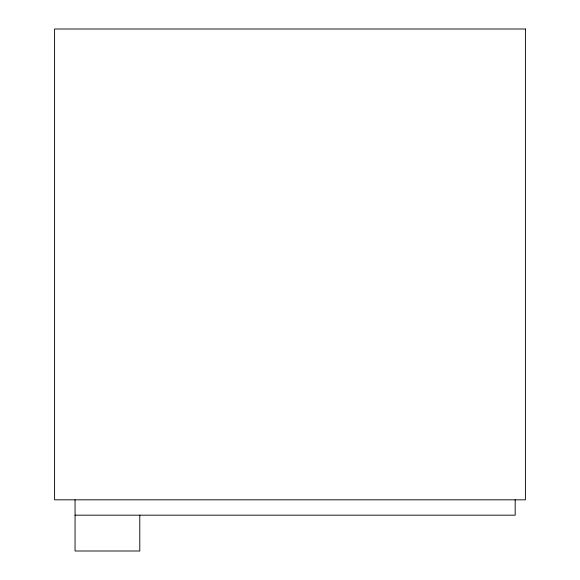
<?xml version="1.0" encoding="UTF-8"?>
<svg xmlns="http://www.w3.org/2000/svg" width="580" height="580" viewBox="0 0 580 580"><rect width="100%" height="100%" fill="white"/><g stroke="black" fill="none" stroke-linecap="round" stroke-linejoin="round"><path stroke-width="0.87" d="M75.059 515.178L515.178 515.178L515.178 499.822M139.787 515.178L139.787 551L75.059 551L75.059 499.822M525.415 29L54.585 29L54.585 499.822L525.415 499.822L525.415 29"/></g></svg>
